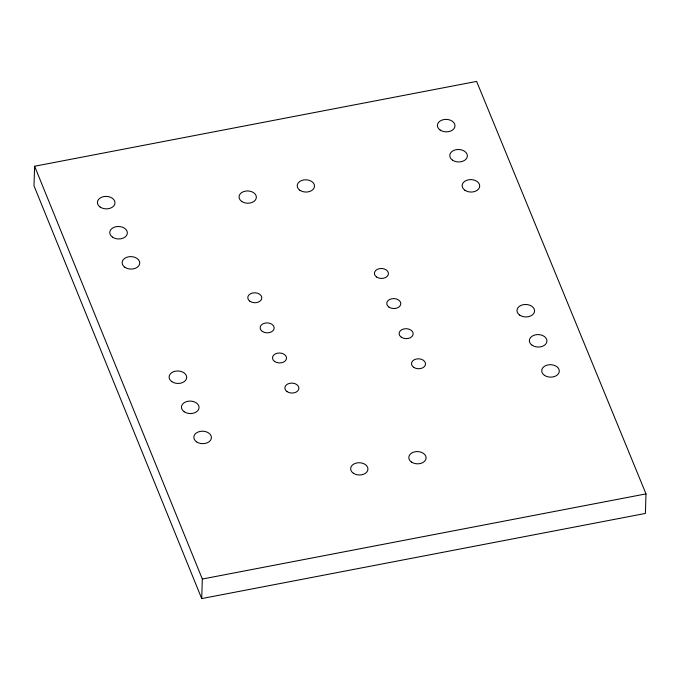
<?xml version="1.0" encoding="UTF-8"?>
<svg xmlns="http://www.w3.org/2000/svg" width="680" height="680" viewBox="0 0 680 680"><rect width="100%" height="100%" fill="white"/><g stroke="black" fill="none" stroke-linecap="round" stroke-linejoin="round"><path stroke-width="1.02" d="M34.612 166.243L34 185.802L201.705 598.587L645.388 513.434L646 493.884L476.629 81.413L34.612 166.243L202.326 579.037L201.705 598.587M202.326 579.037L646 493.884M532.075 345.227A8.797 6.231 1.8 0 0 546.694 342.423A8.797 6.231 1.8 0 0 535.678 334.789A8.797 6.231 1.8 0 0 532.075 345.227M411.476 462.043A8.662 6.137 1.8 0 0 425.867 459.281A8.662 6.137 1.8 0 0 415.021 451.775A8.662 6.137 1.8 0 0 411.476 462.043M124.856 267.257A8.797 6.231 1.8 0 0 139.476 264.452A8.797 6.231 1.8 0 0 128.452 256.819A8.797 6.231 1.8 0 0 124.856 267.257M353.32 473.204A8.662 6.137 1.8 0 0 367.71 470.441A8.662 6.137 1.8 0 0 356.864 462.935A8.662 6.137 1.8 0 0 353.32 473.204M544.433 375.334A8.797 6.231 1.8 0 0 559.053 372.529A8.797 6.231 1.8 0 0 548.038 364.897A8.797 6.231 1.8 0 0 544.433 375.334M401.285 337.195A7.029 4.981 1.8 0 0 412.973 334.951A7.029 4.981 1.8 0 0 404.166 328.856A7.029 4.981 1.8 0 0 401.285 337.195M241.714 201.433A8.662 6.137 1.8 0 0 256.113 198.67A8.662 6.137 1.8 0 0 245.268 191.156A8.662 6.137 1.8 0 0 241.714 201.433M299.88 190.264A8.662 6.137 1.8 0 0 314.271 187.501A8.662 6.137 1.8 0 0 303.425 179.996A8.662 6.137 1.8 0 0 299.88 190.264M376.567 276.99A7.029 4.981 1.8 0 0 388.246 274.745A7.029 4.981 1.8 0 0 379.44 268.642A7.029 4.981 1.8 0 0 376.567 276.99M274.669 361.497A7.029 4.981 1.8 0 0 286.348 359.252A7.029 4.981 1.8 0 0 277.542 353.158A7.029 4.981 1.8 0 0 274.669 361.497M413.652 367.302A7.029 4.981 1.8 0 0 425.34 365.058A7.029 4.981 1.8 0 0 416.534 358.964A7.029 4.981 1.8 0 0 413.652 367.302M388.926 307.088A7.029 4.981 1.8 0 0 400.613 304.852A7.029 4.981 1.8 0 0 391.808 298.75A7.029 4.981 1.8 0 0 388.926 307.088M249.942 301.282A7.029 4.981 1.8 0 0 261.63 299.047A7.029 4.981 1.8 0 0 252.824 292.944A7.029 4.981 1.8 0 0 249.942 301.282M262.301 331.389A7.029 4.981 1.8 0 0 273.989 329.146A7.029 4.981 1.8 0 0 265.183 323.051A7.029 4.981 1.8 0 0 262.301 331.389M287.028 391.603A7.029 4.981 1.8 0 0 298.716 389.359A7.029 4.981 1.8 0 0 289.909 383.265A7.029 4.981 1.8 0 0 287.028 391.603M519.715 315.12A8.797 6.231 1.8 0 0 534.336 312.315A8.797 6.231 1.8 0 0 523.311 304.683A8.797 6.231 1.8 0 0 519.715 315.12M464.848 190.238A8.797 6.231 1.8 0 0 479.468 187.433A8.797 6.231 1.8 0 0 468.452 179.809A8.797 6.231 1.8 0 0 464.848 190.238M452.489 160.131A8.797 6.231 1.8 0 0 467.109 157.327A8.797 6.231 1.8 0 0 456.085 149.702A8.797 6.231 1.8 0 0 452.489 160.131M440.121 130.033A8.797 6.231 1.8 0 0 454.741 127.228A8.797 6.231 1.8 0 0 443.725 119.595A8.797 6.231 1.8 0 0 440.121 130.033M100.13 207.043A8.797 6.231 1.8 0 0 114.75 204.238A8.797 6.231 1.8 0 0 103.734 196.613A8.797 6.231 1.8 0 0 100.13 207.043M112.489 237.15A8.797 6.231 1.8 0 0 127.109 234.345A8.797 6.231 1.8 0 0 116.093 226.712A8.797 6.231 1.8 0 0 112.489 237.15M171.819 381.633A8.797 6.231 1.8 0 0 186.439 378.828A8.797 6.231 1.8 0 0 175.423 371.195A8.797 6.231 1.8 0 0 171.819 381.633M184.178 411.74A8.797 6.231 1.8 0 0 198.806 408.935A8.797 6.231 1.8 0 0 187.782 401.302A8.797 6.231 1.8 0 0 184.178 411.74M196.545 441.838A8.797 6.231 1.8 0 0 211.166 439.034A8.797 6.231 1.8 0 0 200.149 431.409A8.797 6.231 1.8 0 0 196.545 441.838"/></g></svg>
